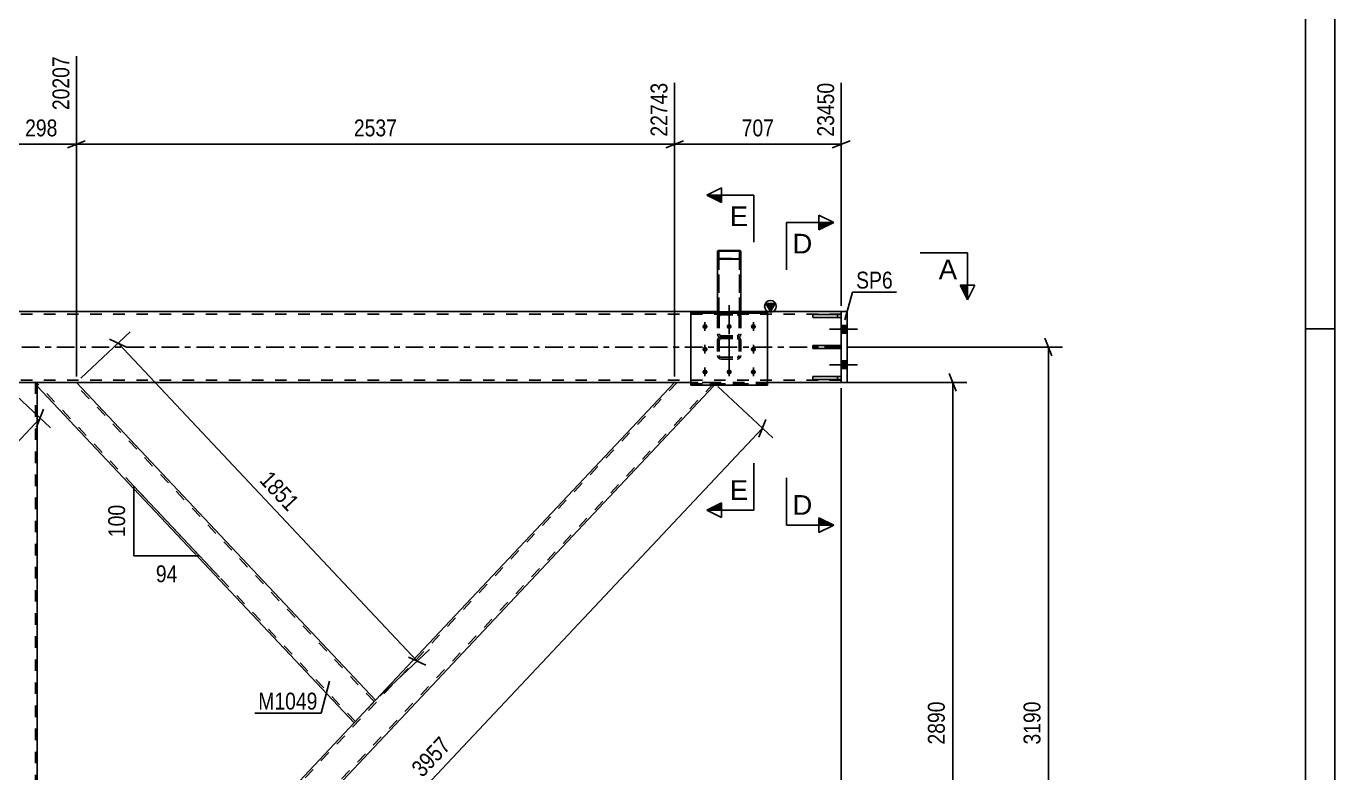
# Model space of a CAD drawing. Header units: millimetres. Extents: x -185 to 1004, y -593 to 248.
# Drawn here: x 781.7 to 1003.6, y -72.3 to 54.4 of the extents above; entities that cross this region are included whole.
import ezdxf

# ---------------------------------------------------------------- set-up
doc = ezdxf.new("R2010")
doc.units = ezdxf.units.MM
doc.linetypes.add('DXK_LINE_DOT2', pattern=[3.9198, 1.9599, -1.9599])
doc.linetypes.add('DXK_LINE_DOT3', pattern=[5.9187, 2.979, -0.9799, 0.9799, -0.9799])
doc.styles.add('Arial', font='ARIAL.TTF', dxfattribs={"height": 0.2})
doc.styles.add('Arial Narrow', font='ARIALN.TTF', dxfattribs={"height": 0.2})

# ---------------------------------------------------------------- blocks, each defined once
blk = doc.blocks.new('Unknown-761544866-1163')
at = {"color": 5, "linetype": 'Continuous'}
for p, q in [((1003.64, -592.91), (1003.64, 248.09)), ((998.64, -587.91), (998.64, 243.09)), ((1003.64, 3.09), (998.64, 3.09))]:
    blk.add_line(p, q, dxfattribs=at)
blk = doc.blocks.new('Part-761544866-1411 - 1400')
at = {"color": 2, "linetype": 'Continuous'}
for p, q in [((898.94, 16.23), (898.9, 16.16)), ((898.9, 16.16), (898.9, 5.95)), ((899.04, 16.28), (898.94, 16.23)), ((899.2, 16.32), (899.04, 16.28)), ((899.14, 16.16), (899.16, 16.19)), ((899.14, 16.16), (899.14, 15.05)), ((899.16, 16.19), (899.21, 16.22)), ((899.38, 16.33), (899.2, 16.32)), ((899.21, 16.22), (899.29, 16.24)), ((899.29, 16.24), (899.38, 16.25)), ((899.38, 16.33), (902.42, 16.33)), ((899.38, 16.25), (902.42, 16.25)), ((902.6, 16.32), (902.42, 16.33)), ((902.42, 16.25), (902.51, 16.24)), ((902.51, 16.24), (902.59, 16.22)), ((902.59, 16.22), (902.64, 16.19)), ((902.76, 16.28), (902.6, 16.32)), ((902.64, 16.19), (902.66, 16.16)), ((902.66, 16.16), (902.66, 15.05)), ((902.86, 16.23), (902.76, 16.28)), ((902.9, 16.16), (902.86, 16.23)), ((902.9, 16.16), (902.9, 5.95)), ((898.9, 15.05), (898.94, 14.99)), ((898.94, 14.99), (899.04, 14.93)), ((899.04, 14.93), (899.2, 14.89)), ((899.16, 15.02), (899.14, 15.05)), ((899.21, 14.99), (899.16, 15.02)), ((899.2, 14.89), (899.38, 14.88)), ((899.29, 14.97), (899.21, 14.99)), ((899.38, 14.97), (899.29, 14.97)), ((899.38, 14.97), (902.42, 14.97)), ((899.38, 14.88), (902.42, 14.88)), ((902.51, 14.97), (902.42, 14.97)), ((902.42, 14.88), (902.6, 14.89)), ((902.59, 14.99), (902.51, 14.97)), ((902.64, 15.02), (902.59, 14.99)), ((902.6, 14.89), (902.76, 14.93)), ((902.66, 15.05), (902.64, 15.02)), ((902.76, 14.93), (902.86, 14.99)), ((902.86, 14.99), (902.9, 15.05))]:
    blk.add_line(p, q, dxfattribs=at)
at = {"color": 7, "linetype": 'DXK_LINE_DOT2'}
for p, q in [((899.14, 15.05), (899.14, 5.69)), ((902.66, 15.05), (902.66, 5.69)), ((902.9, 6), (898.9, 6)), ((898.9, 5.95), (898.9, 5.69)), ((898.9, 5.83), (899.14, 5.83)), ((898.94, 5.62), (898.9, 5.69)), ((899.04, 5.56), (898.94, 5.62)), ((899.2, 5.53), (899.04, 5.56)), ((899.14, 5.69), (899.16, 5.65)), ((899.16, 5.65), (899.21, 5.63)), ((899.38, 5.51), (899.2, 5.53)), ((899.21, 5.63), (899.29, 5.61)), ((899.29, 5.61), (899.38, 5.6)), ((899.38, 5.6), (902.42, 5.6)), ((899.38, 5.51), (902.42, 5.51)), ((902.42, 5.6), (902.51, 5.61)), ((902.6, 5.53), (902.42, 5.51)), ((902.51, 5.61), (902.59, 5.63)), ((902.59, 5.63), (902.64, 5.65)), ((902.76, 5.56), (902.6, 5.53)), ((902.64, 5.65), (902.66, 5.69)), ((902.66, 5.83), (902.9, 5.83)), ((902.86, 5.62), (902.76, 5.56)), ((902.9, 5.69), (902.86, 5.62)), ((902.9, 5.95), (902.9, 5.69))]:
    blk.add_line(p, q, dxfattribs=at)
blk = doc.blocks.new('Part-761544866-1412 - 1400')
at = {"color": 2, "linetype": 'Continuous'}
for p, q in [((898.9, 16.22), (898.93, 16.29)), ((898.9, 16.22), (898.9, 6)), ((898.93, 16.29), (899.04, 16.35)), ((899.04, 16.35), (899.19, 16.38)), ((899.19, 16.38), (899.38, 16.4)), ((899.38, 16.4), (902.42, 16.4)), ((902.42, 16.4), (902.6, 16.38)), ((902.6, 16.38), (902.76, 16.35)), ((902.76, 16.35), (902.86, 16.29)), ((902.86, 16.29), (902.9, 16.22)), ((902.9, 16.22), (902.9, 16.16))]:
    blk.add_line(p, q, dxfattribs=at)
at = {"color": 7, "linetype": 'DXK_LINE_DOT2'}
for p, q in [((899.16, 16.26), (899.14, 16.22)), ((899.14, 16.22), (899.14, 5.68)), ((899.21, 16.28), (899.16, 16.26)), ((899.29, 16.3), (899.21, 16.28)), ((899.38, 16.31), (899.29, 16.3)), ((899.38, 16.31), (902.42, 16.31)), ((902.51, 16.3), (902.42, 16.31)), ((902.59, 16.28), (902.51, 16.3)), ((902.64, 16.26), (902.59, 16.28)), ((902.66, 16.22), (902.64, 16.26)), ((902.66, 16.22), (902.66, 5.68)), ((902.9, 16.16), (902.9, 5.68)), ((898.93, 15.05), (898.9, 15.12)), ((899.04, 14.99), (898.93, 15.05)), ((899.19, 14.95), (899.04, 14.99)), ((899.14, 15.12), (899.16, 15.08)), ((899.16, 15.08), (899.21, 15.05)), ((899.38, 14.94), (899.19, 14.95)), ((899.21, 15.05), (899.29, 15.04)), ((899.29, 15.04), (899.38, 15.03)), ((899.38, 15.03), (902.42, 15.03)), ((899.38, 14.94), (902.42, 14.94)), ((902.42, 15.03), (902.51, 15.04)), ((902.6, 14.95), (902.42, 14.94)), ((902.51, 15.04), (902.59, 15.05)), ((902.59, 15.05), (902.64, 15.08)), ((902.76, 14.99), (902.6, 14.95)), ((902.64, 15.08), (902.66, 15.12)), ((902.86, 15.05), (902.76, 14.99)), ((902.9, 15.12), (902.86, 15.05)), ((902.9, 6), (898.9, 6)), ((898.9, 6), (898.9, 5.68)), ((898.9, 5.83), (899.14, 5.83)), ((898.9, 5.68), (898.93, 5.61)), ((898.93, 5.61), (899.04, 5.56)), ((899.04, 5.56), (899.19, 5.52)), ((899.16, 5.65), (899.14, 5.68)), ((899.21, 5.62), (899.16, 5.65)), ((899.19, 5.52), (899.38, 5.51)), ((899.29, 5.6), (899.21, 5.62)), ((899.38, 5.59), (899.29, 5.6)), ((899.38, 5.59), (902.42, 5.59)), ((899.38, 5.51), (902.42, 5.51)), ((902.51, 5.6), (902.42, 5.59)), ((902.42, 5.51), (902.6, 5.52)), ((902.59, 5.62), (902.51, 5.6)), ((902.64, 5.65), (902.59, 5.62)), ((902.6, 5.52), (902.76, 5.56)), ((902.66, 5.68), (902.64, 5.65)), ((902.66, 5.83), (902.9, 5.83)), ((902.76, 5.56), (902.86, 5.61)), ((902.86, 5.61), (902.9, 5.68))]:
    blk.add_line(p, q, dxfattribs=at)
blk = doc.blocks.new('Bolt-761544866-1830 - 1400')
at = {"linetype": 'Continuous'}
for points in [[(896.8, 3.89), (896.89, 3.88), (896.98, 3.85), (897.06, 3.81), (897.13, 3.75), (897.18, 3.68), (897.22, 3.6), (897.24, 3.52), (897.24, 3.43), (897.22, 3.35), (897.18, 3.27), (897.13, 3.2), (897.06, 3.14), (896.98, 3.1), (896.89, 3.07), (896.8, 3.06), (896.71, 3.07), (896.62, 3.1), (896.54, 3.14), (896.47, 3.2), (896.42, 3.27), (896.38, 3.35), (896.36, 3.43), (896.36, 3.52), (896.38, 3.6), (896.42, 3.68), (896.47, 3.75), (896.54, 3.81), (896.62, 3.85), (896.71, 3.88)], [(900.9, 3.89), (900.99, 3.88), (901.08, 3.85), (901.16, 3.81), (901.23, 3.75), (901.28, 3.68), (901.32, 3.6), (901.34, 3.52), (901.34, 3.43), (901.32, 3.35), (901.28, 3.27), (901.23, 3.2), (901.16, 3.14), (901.08, 3.1), (900.99, 3.07), (900.9, 3.06), (900.81, 3.07), (900.72, 3.1), (900.64, 3.14), (900.57, 3.2), (900.52, 3.27), (900.48, 3.35), (900.46, 3.43), (900.46, 3.52), (900.48, 3.6), (900.52, 3.68), (900.57, 3.75), (900.64, 3.81), (900.72, 3.85), (900.81, 3.88)], [(905, 3.89), (905.09, 3.88), (905.18, 3.85), (905.26, 3.81), (905.33, 3.75), (905.38, 3.68), (905.42, 3.6), (905.44, 3.52), (905.44, 3.43), (905.42, 3.35), (905.38, 3.27), (905.33, 3.2), (905.26, 3.14), (905.18, 3.1), (905.09, 3.07), (905, 3.06), (904.91, 3.07), (904.82, 3.1), (904.74, 3.14), (904.67, 3.2), (904.62, 3.27), (904.58, 3.35), (904.56, 3.43), (904.56, 3.52), (904.58, 3.6), (904.62, 3.68), (904.67, 3.75), (904.74, 3.81), (904.82, 3.85), (904.91, 3.88)], [(896.8, 0.04), (896.89, 0.03), (896.98, 0), (897.06, -0.04), (897.13, -0.1), (897.18, -0.17), (897.22, -0.25), (897.24, -0.33), (897.24, -0.42), (897.22, -0.5), (897.18, -0.58), (897.13, -0.65), (897.06, -0.71), (896.98, -0.75), (896.89, -0.78), (896.8, -0.79), (896.71, -0.78), (896.62, -0.75), (896.54, -0.71), (896.47, -0.65), (896.42, -0.58), (896.38, -0.5), (896.36, -0.42), (896.36, -0.33), (896.38, -0.25), (896.42, -0.17), (896.47, -0.1), (896.54, -0.04), (896.62, 0), (896.71, 0.03)], [(905, 0.04), (905.09, 0.03), (905.18, 0), (905.26, -0.04), (905.33, -0.1), (905.38, -0.17), (905.42, -0.25), (905.44, -0.33), (905.44, -0.42), (905.42, -0.5), (905.38, -0.58), (905.33, -0.65), (905.26, -0.71), (905.18, -0.75), (905.09, -0.78), (905, -0.79), (904.91, -0.78), (904.82, -0.75), (904.74, -0.71), (904.67, -0.65), (904.62, -0.58), (904.58, -0.5), (904.56, -0.42), (904.56, -0.33), (904.58, -0.25), (904.62, -0.17), (904.67, -0.1), (904.74, -0.04), (904.82, 0), (904.91, 0.03)], [(896.8, -3.82), (896.89, -3.83), (896.98, -3.85), (897.06, -3.89), (897.13, -3.95), (897.18, -4.02), (897.22, -4.1), (897.24, -4.19), (897.24, -4.27), (897.22, -4.36), (897.18, -4.44), (897.13, -4.51), (897.06, -4.56), (896.98, -4.61), (896.89, -4.63), (896.8, -4.64), (896.71, -4.63), (896.62, -4.61), (896.54, -4.56), (896.47, -4.51), (896.42, -4.44), (896.38, -4.36), (896.36, -4.27), (896.36, -4.19), (896.38, -4.1), (896.42, -4.02), (896.47, -3.95), (896.54, -3.89), (896.62, -3.85), (896.71, -3.83)], [(900.9, -3.82), (900.99, -3.83), (901.08, -3.85), (901.16, -3.89), (901.23, -3.95), (901.28, -4.02), (901.32, -4.1), (901.34, -4.19), (901.34, -4.27), (901.32, -4.36), (901.28, -4.44), (901.23, -4.51), (901.16, -4.56), (901.08, -4.61), (900.99, -4.63), (900.9, -4.64), (900.81, -4.63), (900.72, -4.61), (900.64, -4.56), (900.57, -4.51), (900.52, -4.44), (900.48, -4.36), (900.46, -4.27), (900.46, -4.19), (900.48, -4.1), (900.52, -4.02), (900.57, -3.95), (900.64, -3.89), (900.72, -3.85), (900.81, -3.83)], [(905, -3.82), (905.09, -3.83), (905.18, -3.85), (905.26, -3.89), (905.33, -3.95), (905.38, -4.02), (905.42, -4.1), (905.44, -4.19), (905.44, -4.27), (905.42, -4.36), (905.38, -4.44), (905.33, -4.51), (905.26, -4.56), (905.18, -4.61), (905.09, -4.63), (905, -4.64), (904.91, -4.63), (904.82, -4.61), (904.74, -4.56), (904.67, -4.51), (904.62, -4.44), (904.58, -4.36), (904.56, -4.27), (904.56, -4.19), (904.58, -4.1), (904.62, -4.02), (904.67, -3.95), (904.74, -3.89), (904.82, -3.85), (904.91, -3.83)]]:
    blk.add_hatch(color=1, dxfattribs=at).paths.add_polyline_path(points)
at = {"color": 1, "linetype": 'Continuous'}
for p, q in [((896.8, 3.87), (896.8, 2.74)), ((900.9, 3.87), (900.9, 2.74)), ((905, 3.87), (905, 2.74)), ((896.8, 0.02), (896.8, -1.12)), ((905, 0.02), (905, -1.12)), ((896.8, -3.83), (896.8, -4.97)), ((900.9, -3.83), (900.9, -4.97)), ((905, -3.83), (905, -4.97))]:
    blk.add_line(p, q, dxfattribs=at)
blk = doc.blocks.new('Part-761544866-1596 - 1400')
at = {"color": 2, "linetype": 'Continuous'}
for p, q in [((920.9, 6), (919.9, 6)), ((919.9, 6), (919.9, -6)), ((920.9, 6), (920.9, -6)), ((920.9, -6), (919.9, -6))]:
    blk.add_line(p, q, dxfattribs=at)
blk = doc.blocks.new('Part-761544866-1719 - 1400')
at = {"color": 7, "linetype": 'DXK_LINE_DOT2'}
for p, q in [((892.07, -6), (783.54, -121.41)), ((898.26, -6.19), (789.73, -121.6)), ((898.26, -6), (891.63, -6)), ((898.26, -6.48), (898.26, -6)), ((840.9, -59.95), (837.28, -63.8)), ((790.17, -121.6), (783.54, -121.6))]:
    blk.add_line(p, q, dxfattribs=at)
at = {"color": 2, "linetype": 'Continuous'}
for p, q in [((891.63, -6), (840.9, -59.95)), ((898.26, -6.66), (898.26, -6.48)), ((898.26, -6.66), (790.17, -121.6)), ((783.54, -120.94), (837.28, -63.8)), ((783.54, -121.6), (783.54, -120.94))]:
    blk.add_line(p, q, dxfattribs=at)
blk = doc.blocks.new('Part-761544866-1724 - 1400')
at = {"color": 2, "linetype": 'Continuous'}
for p, q in [((783.54, -6.66), (783.54, -6)), ((840.9, -59.95), (790.17, -6)), ((837.28, -63.8), (783.54, -6.66)), ((840.46, -60.41), (837.28, -63.8)), ((840.9, -59.95), (840.46, -60.41))]:
    blk.add_line(p, q, dxfattribs=at)
at = {"color": 7, "linetype": 'DXK_LINE_DOT2'}
for p, q in [((790.17, -6), (783.54, -6)), ((837.5, -63.57), (783.54, -6.19)), ((840.68, -60.18), (789.73, -6)), ((840.87, -59.98), (840.46, -60.41)), ((837.5, -63.57), (837.51, -63.55))]:
    blk.add_line(p, q, dxfattribs=at)
blk = doc.blocks.new('Part-761544866-1779 - 1400')
at = {"color": 7, "linetype": 'DXK_LINE_DOT2'}
for p, q in [((783.54, -6), (778.26, -6)), ((778.26, -6.66), (778.26, -6)), ((778.58, -121.6), (778.58, -6)), ((783.22, -121.6), (783.22, -6)), ((783.54, -6.66), (783.54, -6)), ((778.26, -121.6), (778.26, -120.94)), ((783.54, -121.6), (778.26, -121.6)), ((783.54, -121.6), (783.54, -120.94))]:
    blk.add_line(p, q, dxfattribs=at)
at = {"color": 2, "linetype": 'Continuous'}
for p, q in [((778.26, -120.94), (778.26, -6.66)), ((783.54, -120.94), (783.54, -6.66))]:
    blk.add_line(p, q, dxfattribs=at)
blk = doc.blocks.new('Part-761544866-1902 - 1400')
at = {"color": 7, "linetype": 'DXK_LINE_DOT3'}
blk.add_line((900.9, -3.58), (900.9, 7.12), dxfattribs=at)
at = {"color": 7, "linetype": 'DXK_LINE_DOT2'}
for p, q in [((898.94, 5.35), (898.9, 5.14)), ((898.9, 5.14), (898.9, -1.44)), ((898.95, 5.41), (898.94, 5.35)), ((899.22, 5.14), (899.24, 5.27)), ((899.22, 5.14), (899.22, -1.44)), ((899.54, 5.83), (899.29, 5.77)), ((899.42, 5.46), (899.54, 5.48)), ((899.54, 5.83), (902.26, 5.83)), ((899.54, 5.48), (902.26, 5.48)), ((902.5, 5.77), (902.26, 5.83)), ((902.26, 5.48), (902.38, 5.46)), ((902.56, 5.27), (902.58, 5.14)), ((902.58, 5.14), (902.58, -1.44)), ((902.86, 5.35), (902.85, 5.41)), ((902.9, 5.14), (902.86, 5.35)), ((902.9, 5.14), (902.9, -1.44)), ((898.9, 2.25), (898.95, 1.99)), ((899.24, 2.12), (899.22, 2.25)), ((902.58, 2.25), (902.56, 2.12)), ((902.85, 1.99), (902.9, 2.25)), ((898.9, 1.12), (898.95, 1.35)), ((898.95, 1.35), (899.09, 1.55)), ((899.09, 1.55), (899.29, 1.68)), ((899.24, 1.23), (899.22, 1.12)), ((899.31, 1.33), (899.24, 1.23)), ((899.29, 1.68), (899.54, 1.72)), ((899.29, 1.62), (899.54, 1.57)), ((899.42, 1.4), (899.31, 1.33)), ((899.54, 1.91), (899.42, 1.94)), ((899.54, 1.42), (899.42, 1.4)), ((899.54, 1.91), (902.26, 1.91)), ((899.54, 1.72), (902.26, 1.72)), ((899.54, 1.57), (902.26, 1.57)), ((899.54, 1.42), (902.26, 1.42)), ((902.38, 1.94), (902.26, 1.91)), ((902.26, 1.72), (902.5, 1.68)), ((902.26, 1.57), (902.5, 1.62)), ((902.38, 1.4), (902.26, 1.42)), ((902.49, 1.33), (902.38, 1.4)), ((902.56, 1.23), (902.49, 1.33)), ((902.5, 1.68), (902.71, 1.55)), ((902.58, 1.12), (902.56, 1.23)), ((902.71, 1.55), (902.85, 1.35)), ((902.85, 1.35), (902.9, 1.12)), ((898.95, -1.67), (898.9, -1.44)), ((899.09, -1.86), (898.95, -1.67)), ((899.29, -1.99), (899.09, -1.86)), ((899.22, -1.44), (899.24, -1.55)), ((899.24, -1.55), (899.31, -1.65)), ((899.54, -2.04), (899.29, -1.99)), ((899.31, -1.65), (899.42, -1.71)), ((899.42, -1.71), (899.54, -1.74)), ((899.54, -1.74), (902.26, -1.74)), ((899.54, -2.04), (902.26, -2.04)), ((902.26, -1.74), (902.38, -1.71)), ((902.5, -1.99), (902.26, -2.04)), ((902.38, -1.71), (902.49, -1.65)), ((902.49, -1.65), (902.56, -1.55)), ((902.71, -1.86), (902.5, -1.99)), ((902.56, -1.55), (902.58, -1.44)), ((902.85, -1.67), (902.71, -1.86)), ((902.9, -1.44), (902.85, -1.67))]:
    blk.add_line(p, q, dxfattribs=at)
for centre, radius, start, end in [((899.57, 5.17), 0.662, 114.3199, 159.2417), ((899.55, 5.16), 0.331, 114.3199, 159.2417), ((902.25, 5.16), 0.331, 20.7583, 65.6801), ((902.23, 5.17), 0.662, 20.7583, 65.6801), ((899.57, 2.22), 0.662, 200.7583, 245.6801), ((899.55, 2.24), 0.331, 200.7583, 245.6801), ((902.25, 2.24), 0.331, 294.3199, 339.2417), ((902.23, 2.22), 0.662, 294.3199, 339.2417)]:
    blk.add_arc(centre, radius, start, end, dxfattribs=at)
blk = doc.blocks.new('Bolt-761544866-1831 - 1400')
at = {"color": 1, "linetype": 'DXK_LINE_DOT2'}
for p, q in [((896.8, 3.08), (896.8, 4.21)), ((900.9, 3.08), (900.9, 4.21)), ((905, 3.08), (905, 4.21)), ((896.8, -0.77), (896.8, 0.36)), ((905, -0.77), (905, 0.36)), ((896.8, -4.63), (896.8, -3.49)), ((900.9, -4.63), (900.9, -3.49)), ((905, -4.63), (905, -3.49))]:
    blk.add_line(p, q, dxfattribs=at)
blk = doc.blocks.new('Bolt-761544866-1834 - 1400')
at = {"linetype": 'Continuous'}
for points in [[(919.9, 3.66), (919.9, 2.34), (920.9, 2.34), (920.9, 3.66)], [(919.9, 3.66), (919.9, 2.34), (920.9, 2.34), (920.9, 3.66)], [(919.9, -2.34), (919.9, -3.66), (920.9, -3.66), (920.9, -2.34)], [(919.9, -2.34), (919.9, -3.66), (920.9, -3.66), (920.9, -2.34)]]:
    blk.add_hatch(color=1, dxfattribs=at).paths.add_polyline_path(points)
at = {"color": 1, "linetype": 'Continuous'}
for p, q in [((922.66, 3), (917.9, 3)), ((922.66, 3), (917.9, 3)), ((920.9, 3.66), (919.9, 3.66)), ((920.9, 3.66), (919.9, 3.66)), ((920.9, 2.34), (919.9, 2.34)), ((920.9, 2.34), (919.9, 2.34)), ((922.66, -3), (917.9, -3)), ((922.66, -3), (917.9, -3)), ((920.9, -2.34), (919.9, -2.34)), ((920.9, -2.34), (919.9, -2.34)), ((920.9, -3.66), (919.9, -3.66)), ((920.9, -3.66), (919.9, -3.66))]:
    blk.add_line(p, q, dxfattribs=at)
blk = doc.blocks.new('Part-761544866-1874 - 1400')
at = {"linetype": 'Continuous'}
blk.add_hatch(color=2, dxfattribs=at).paths.add_polyline_path([(907.9, 6), (907.1, 7.4), (908.7, 7.4)])
at = {"color": 2, "linetype": 'Continuous'}
for p, q in [((907.9, 6), (907.1, 7.4)), ((907.1, 7.4), (908.7, 7.4)), ((908.7, 7.4), (907.9, 6)), ((898.9, 6), (662.9, 6)), ((919.9, 6), (902.9, 6)), ((894.4, -6), (667.4, -6)), ((919.9, -6), (907.4, -6))]:
    blk.add_line(p, q, dxfattribs=at)
at = {"color": 7, "linetype": 'DXK_LINE_DOT2'}
for p, q in [((919.9, 5.6), (-18.1, 5.6)), ((902.9, 6), (298.9, 6)), ((919.9, -6), (919.9, 6)), ((919.9, -5.6), (-18.1, -5.6)), ((907.4, -6), (894.4, -6))]:
    blk.add_line(p, q, dxfattribs=at)
at = {"color": 7, "linetype": 'DXK_LINE_DOT3'}
blk.add_line((-18.1, 0), (919.9, 0), dxfattribs=at)
at = {"color": 2, "linetype": 'Continuous'}
blk.add_circle((907.9, 6.9), 1, dxfattribs=at)
blk = doc.blocks.new('Part-761544866-1875 - 1400')
at = {"color": 7, "linetype": 'DXK_LINE_DOT2'}
for p, q in [((919.9, -5.02), (915.1, -5.02)), ((915.1, -5.02), (915.1, -5.5)), ((915.1, -5.5), (919.9, -5.5)), ((919.3, -5.5), (919.3, -5.02)), ((919.9, -5.5), (919.9, -5.02))]:
    blk.add_line(p, q, dxfattribs=at)
blk = doc.blocks.new('Part-761544866-1876 - 1400')
at = {"color": 7, "linetype": 'DXK_LINE_DOT2'}
for p, q in [((919.9, 5.5), (915.1, 5.5)), ((915.1, 5.5), (915.1, 5.02)), ((915.1, 5.02), (919.9, 5.02)), ((919.3, 5.5), (919.3, 5.02)), ((919.9, 5.02), (919.9, 5.5))]:
    blk.add_line(p, q, dxfattribs=at)
blk = doc.blocks.new('Part-761544866-1877 - 1400')
at = {"color": 7, "linetype": 'DXK_LINE_DOT2'}
for p, q in [((919.9, 0.24), (915.1, 0.24)), ((915.1, 0.24), (915.1, -0.24)), ((919.3, -0.24), (919.3, 0.24)), ((919.9, -0.24), (919.9, 0.24)), ((915.1, -0.24), (919.9, -0.24))]:
    blk.add_line(p, q, dxfattribs=at)
blk = doc.blocks.new('Part-761544866-1878 - 1400')
at = {"color": 2, "linetype": 'Continuous'}
for p, q in [((915.1, -5.5), (915.1, -5.02)), ((919.9, -5.02), (915.1, -5.02)), ((919.9, -5.5), (915.1, -5.5)), ((919.9, -5.5), (919.9, -5.02))]:
    blk.add_line(p, q, dxfattribs=at)
at = {"color": 7, "linetype": 'DXK_LINE_DOT2'}
for p, q in [((919.3, -5.5), (919.3, -5.02)), ((919.9, -5.02), (919.9, -5.02)), ((919.9, -5.02), (919.9, -5.02)), ((919.9, -5.5), (919.9, -5.5)), ((919.9, -5.5), (919.9, -5.5))]:
    blk.add_line(p, q, dxfattribs=at)
blk = doc.blocks.new('Part-761544866-1879 - 1400')
at = {"color": 2, "linetype": 'Continuous'}
for p, q in [((915.1, 5.02), (915.1, 5.5)), ((919.9, 5.5), (915.1, 5.5)), ((919.9, 5.02), (915.1, 5.02)), ((919.9, 5.5), (919.9, 5.02))]:
    blk.add_line(p, q, dxfattribs=at)
at = {"color": 7, "linetype": 'DXK_LINE_DOT2'}
for p, q in [((919.3, 5.02), (919.3, 5.5)), ((919.9, 5.5), (919.9, 5.5)), ((919.9, 5.5), (919.9, 5.5)), ((919.9, 5.02), (919.9, 5.02)), ((919.9, 5.02), (919.9, 5.02))]:
    blk.add_line(p, q, dxfattribs=at)
blk = doc.blocks.new('Part-761544866-1880 - 1400')
at = {"color": 2, "linetype": 'Continuous'}
for p, q in [((915.1, -0.24), (915.1, 0.24)), ((919.9, 0.24), (915.1, 0.24)), ((919.9, -0.24), (919.9, 0.24)), ((919.9, -0.24), (915.1, -0.24))]:
    blk.add_line(p, q, dxfattribs=at)
at = {"color": 7, "linetype": 'DXK_LINE_DOT2'}
for p, q in [((919.3, -0.24), (919.3, 0.24)), ((919.9, 0.24), (919.9, 0.24)), ((919.9, 0.24), (919.9, 0.24)), ((919.9, -0.24), (919.9, -0.24)), ((919.9, -0.24), (919.9, -0.24))]:
    blk.add_line(p, q, dxfattribs=at)
blk = doc.blocks.new('Part-761544866-1898 - 1400')
at = {"color": 7, "linetype": 'DXK_LINE_DOT2'}
for p, q in [((907.4, 5.95), (894.4, 5.95)), ((894.4, 5.95), (894.4, -6.49)), ((894.4, 5.73), (907.4, 5.73)), ((907.4, -6.49), (907.4, 5.95)), ((907.4, -6.27), (894.4, -6.27)), ((894.4, -6.49), (907.4, -6.49))]:
    blk.add_line(p, q, dxfattribs=at)
blk = doc.blocks.new('Part-761544866-1901 - 1400')
at = {"color": 2, "linetype": 'Continuous'}
for p, q in [((907.4, 5.95), (894.4, 5.95)), ((894.4, 5.95), (894.4, -6.48)), ((894.4, 5.73), (907.4, 5.73)), ((907.4, -6.48), (907.4, 5.95)), ((894.4, -6.48), (907.4, -6.48))]:
    blk.add_line(p, q, dxfattribs=at)
at = {"color": 7, "linetype": 'DXK_LINE_DOT2'}
blk.add_line((894.4, -6.27), (907.4, -6.27), dxfattribs=at)
blk = doc.blocks.new('Part-761544866-1938 - 1400')
at = {"color": 7, "linetype": 'DXK_LINE_DOT3'}
blk.add_line((900.9, 7.12), (900.9, -3.58), dxfattribs=at)
at = {"color": 7, "linetype": 'DXK_LINE_DOT2'}
for p, q in [((898.9, 5.14), (898.95, 5.41)), ((898.9, 5.14), (898.9, -1.44)), ((899.24, 5.28), (899.22, 5.14)), ((899.22, 5.14), (899.22, -1.44)), ((899.29, 5.77), (899.54, 5.83)), ((899.54, 5.49), (899.42, 5.46)), ((899.54, 5.83), (902.26, 5.83)), ((899.54, 5.49), (902.26, 5.49)), ((902.26, 5.83), (902.5, 5.77)), ((902.38, 5.46), (902.26, 5.49)), ((902.58, 5.14), (902.56, 5.28)), ((902.58, 5.14), (902.58, -1.44)), ((902.85, 5.41), (902.9, 5.14)), ((902.9, 5.14), (902.9, -1.44)), ((898.95, 1.99), (898.9, 2.25)), ((899.22, 2.25), (899.24, 2.12)), ((902.56, 2.12), (902.58, 2.25)), ((902.9, 2.25), (902.85, 1.99)), ((898.95, 1.35), (898.9, 1.12)), ((899.09, 1.55), (898.95, 1.35)), ((899.29, 1.68), (899.09, 1.55)), ((899.22, 1.12), (899.24, 1.24)), ((899.24, 1.24), (899.31, 1.33)), ((899.54, 1.72), (899.29, 1.68)), ((899.54, 1.57), (899.29, 1.62)), ((899.31, 1.33), (899.42, 1.4)), ((899.42, 1.94), (899.54, 1.91)), ((899.42, 1.4), (899.54, 1.42)), ((899.54, 1.91), (902.26, 1.91)), ((899.54, 1.72), (902.26, 1.72)), ((899.54, 1.57), (902.26, 1.57)), ((899.54, 1.42), (902.26, 1.42)), ((902.26, 1.91), (902.38, 1.94)), ((902.5, 1.68), (902.26, 1.72)), ((902.5, 1.62), (902.26, 1.57)), ((902.26, 1.42), (902.38, 1.4)), ((902.38, 1.4), (902.49, 1.33)), ((902.49, 1.33), (902.56, 1.24)), ((902.71, 1.55), (902.5, 1.68)), ((902.56, 1.24), (902.58, 1.12)), ((902.85, 1.35), (902.71, 1.55)), ((902.9, 1.12), (902.85, 1.35)), ((898.9, -1.44), (898.95, -1.67)), ((898.95, -1.67), (899.09, -1.86)), ((899.09, -1.86), (899.29, -1.99)), ((899.24, -1.55), (899.22, -1.44)), ((899.31, -1.65), (899.24, -1.55)), ((899.29, -1.99), (899.54, -2.04)), ((899.42, -1.71), (899.31, -1.65)), ((899.54, -1.74), (899.42, -1.71)), ((899.54, -1.74), (902.26, -1.74)), ((899.54, -2.04), (902.26, -2.04)), ((902.38, -1.71), (902.26, -1.74)), ((902.26, -2.04), (902.5, -1.99)), ((902.49, -1.65), (902.38, -1.71)), ((902.56, -1.55), (902.49, -1.65)), ((902.5, -1.99), (902.71, -1.86)), ((902.58, -1.44), (902.56, -1.55)), ((902.71, -1.86), (902.85, -1.67)), ((902.85, -1.67), (902.9, -1.44))]:
    blk.add_line(p, q, dxfattribs=at)
for centre, radius, start, end in [((899.57, 5.17), 0.662, 114.32, 159.2417), ((899.55, 5.16), 0.331, 114.32, 159.2417), ((902.25, 5.16), 0.331, 20.7583, 65.68), ((902.23, 5.17), 0.662, 20.7583, 65.68), ((899.57, 2.22), 0.662, 200.7583, 245.68), ((899.55, 2.24), 0.331, 200.7583, 245.68), ((902.25, 2.24), 0.331, 294.32, 339.2417), ((902.23, 2.22), 0.662, 294.32, 339.2417)]:
    blk.add_arc(centre, radius, start, end, dxfattribs=at)
blk = doc.blocks.new('StraightDimension-761544866-2713 - 1400')
at = {"color": 7, "linetype": 'Continuous'}
for p, q in [((898.99, -6.69), (908.3, -15.44)), ((905.96, -15.3), (907.14, -12.29)), ((798.13, -129.08), (906.55, -13.79)), ((790.9, -122.29), (799.87, -130.73)), ((798.72, -127.58), (797.54, -130.59))]:
    blk.add_line(p, q, dxfattribs=at)
at = {"color": 0}
blk.add_wipeout([(854.71, -67.83), (851.65, -64.95), (845.82, -71.15), (848.87, -74.03)], dxfattribs=at)
at = {"color": 3, "style": 'Arial Narrow'}
blk.add_text('3957', height=2.863, rotation=46.7591, dxfattribs=at).set_placement((848.85, -73.18))
blk = doc.blocks.new('AngleDimension-761544866-22656 - 1400')
at = {"color": 7, "linetype": 'Continuous'}
for p, q in [((799.93, -23.62), (811.03, -35.42)), ((799.93, -23.62), (799.93, -35.42)), ((799.93, -35.42), (811.03, -35.42)), ((814.47, -39.08), (811.03, -35.42))]:
    blk.add_line(p, q, dxfattribs=at)
at = {"color": 0}
for points in [[(799.03, -26.18), (794.83, -26.18), (794.83, -32.86), (799.03, -32.86)], [(807.91, -40.52), (807.91, -36.32), (803.05, -36.32), (803.05, -40.52)]]:
    blk.add_wipeout(points, dxfattribs=at)
at = {"color": 3, "style": 'Arial Narrow'}
blk.add_text('100', height=2.863, rotation=90.0002, dxfattribs=at).set_placement((798.43, -32.26))
blk.add_text('94', height=2.863, dxfattribs=at).set_placement((803.65, -39.92))
blk = doc.blocks.new('StraightDimension-761544866-7196 - 1400')
at = {"color": 7, "linetype": 'Continuous'}
for p, q in [((790.17, -5), (790.17, 49.35)), ((891.63, -5), (891.63, 44.85)), ((791.67, 35), (788.67, 33.8)), ((790.17, 34.4), (891.63, 34.4)), ((890.13, 33.8), (893.13, 35))]:
    blk.add_line(p, q, dxfattribs=at)
at = {"color": 0, "linetype": 'Continuous'}
blk.add_wipeout([(891.03, 45.45), (886.83, 45.45), (886.83, 35.1), (891.03, 35.1)], dxfattribs=at)
at = {"color": 0}
blk.add_wipeout([(845.16, 35.15), (845.16, 39.35), (836.64, 39.35), (836.64, 35.15)], dxfattribs=at)
at = {"color": 3, "linetype": 'Continuous', "style": 'Arial Narrow'}
blk.add_text('22743', height=2.863, rotation=90.0002, dxfattribs=at).set_placement((890.43, 35.7))
at = {"color": 3, "style": 'Arial Narrow'}
blk.add_text('2537', height=2.863, dxfattribs=at).set_placement((837.24, 35.75))
blk = doc.blocks.new('StraightDimension-761544866-3284 - 1400')
at = {"color": 7, "linetype": 'Continuous'}
for p, q in [((919.9, -7), (919.9, -85.35)), ((863.9, -120.6), (863.9, -80.1)), ((865.4, -82.35), (862.4, -83.55)), ((863.9, -82.95), (919.9, -82.95)), ((918.4, -83.55), (921.4, -82.35))]:
    blk.add_line(p, q, dxfattribs=at)
at = {"color": 0}
blk.add_wipeout([(896.16, -82.2), (896.16, -78), (887.64, -78), (887.64, -82.2)], dxfattribs=at)
at = {"color": 3, "style": 'Arial Narrow'}
blk.add_text('1400', height=2.863, dxfattribs=at).set_placement((888.24, -81.6))
blk = doc.blocks.new('StraightDimension-761544866-7197 - 1400')
at = {"color": 7, "linetype": 'Continuous'}
for p, q in [((778.26, -5), (778.26, 49.35)), ((790.17, -5), (790.17, 49.35)), ((776.76, 33.8), (779.76, 35)), ((778.26, 34.4), (790.17, 34.4)), ((791.67, 35), (788.67, 33.8))]:
    blk.add_line(p, q, dxfattribs=at)
at = {"color": 0}
blk.add_wipeout([(787.56, 35.15), (787.56, 39.35), (780.87, 39.35), (780.87, 35.15)], dxfattribs=at)
at = {"color": 0, "linetype": 'Continuous'}
blk.add_wipeout([(789.57, 49.95), (785.37, 49.95), (785.37, 39.6), (789.57, 39.6)], dxfattribs=at)
at = {"color": 3, "linetype": 'Continuous', "style": 'Arial Narrow'}
blk.add_text('20207', height=2.863, rotation=90.0002, dxfattribs=at).set_placement((788.97, 40.2))
at = {"color": 3, "style": 'Arial Narrow'}
blk.add_text('298', height=2.863, dxfattribs=at).set_placement((781.47, 35.75))
blk = doc.blocks.new('StraightDimension-761544866-3519 - 1400')
at = {"color": 7, "linetype": 'Continuous'}
for p, q in [((920.9, -6), (941.22, -6)), ((939.42, -7.5), (938.22, -4.5)), ((938.82, -121.6), (938.82, -6)), ((864.9, -121.6), (941.22, -121.6)), ((938.22, -120.1), (939.42, -123.1))]:
    blk.add_line(p, q, dxfattribs=at)
at = {"color": 0}
blk.add_wipeout([(938.07, -59.54), (933.87, -59.54), (933.87, -68.06), (938.07, -68.06)], dxfattribs=at)
at = {"color": 3, "style": 'Arial Narrow'}
blk.add_text('2890', height=2.863, rotation=90.0002, dxfattribs=at).set_placement((937.47, -67.46))
blk = doc.blocks.new('StraightDimension-761544866-2154 - 1400')
at = {"color": 7, "linetype": 'Continuous'}
for p, q in [((778.99, -7.35), (785.77, -13.72)), ((783.43, -13.58), (784.61, -10.57)), ((730.28, -69.22), (784.02, -12.08)), ((725.25, -64.49), (732.03, -70.86)), ((730.87, -67.71), (729.69, -70.72))]:
    blk.add_line(p, q, dxfattribs=at)
at = {"color": 0}
blk.add_wipeout([(759.52, -37.03), (756.46, -34.15), (750.63, -40.36), (753.69, -43.23)], dxfattribs=at)
at = {"color": 3, "style": 'Arial Narrow'}
blk.add_text('1961', height=2.863, rotation=46.7591, dxfattribs=at).set_placement((753.66, -42.38))
blk = doc.blocks.new('StraightDimension-761544866-2731 - 1400')
at = {"color": 7, "linetype": 'Continuous'}
for p, q in [((790.9, -5.31), (799.3, 2.59)), ((798.69, -0.04), (795.76, 1.32)), ((797.23, 0.64), (847.96, -53.31)), ((841.63, -59.26), (850.04, -51.35)), ((846.5, -52.62), (849.43, -53.99))]:
    blk.add_line(p, q, dxfattribs=at)
at = {"color": 0}
blk.add_wipeout([(826.06, -28.92), (829.12, -26.04), (823.28, -19.84), (820.23, -22.72)], dxfattribs=at)
at = {"color": 3, "style": 'Arial Narrow'}
blk.add_text('1851', height=2.863, rotation=-46.7591, dxfattribs=at).set_placement((821.07, -22.74))
blk = doc.blocks.new('StraightDimension-761544866-2903 - 1400')
at = {"color": 7, "linetype": 'Continuous'}
blk.add_line((919.9, -7), (919.9, -193.72), dxfattribs=at)
blk = doc.blocks.new('StraightDimension-761544866-2920 - 1400')
at = {"color": 7, "linetype": 'Continuous'}
for p, q in [((955.65, -1.5), (954.45, 1.5)), ((920.9, 0), (957.45, 0)), ((955.05, -127.6), (955.05, 0)), ((954.45, -126.1), (955.65, -129.1)), ((864.9, -127.6), (957.45, -127.6))]:
    blk.add_line(p, q, dxfattribs=at)
at = {"color": 0}
blk.add_wipeout([(954.3, -59.54), (950.1, -59.54), (950.1, -68.06), (954.3, -68.06)], dxfattribs=at)
at = {"color": 3, "style": 'Arial Narrow'}
blk.add_text('3190', height=2.863, rotation=90.0002, dxfattribs=at).set_placement((953.7, -67.46))
blk = doc.blocks.new('StraightDimension-761544866-7195 - 1400')
at = {"color": 7, "linetype": 'Continuous'}
for p, q in [((891.63, -5), (891.63, 44.85)), ((919.9, 7), (919.9, 44.85)), ((893.13, 35), (890.13, 33.8)), ((891.63, 34.4), (919.9, 34.4)), ((918.4, 33.8), (921.4, 35))]:
    blk.add_line(p, q, dxfattribs=at)
at = {"color": 0, "linetype": 'Continuous'}
blk.add_wipeout([(919.3, 45.45), (915.1, 45.45), (915.1, 35.1), (919.3, 35.1)], dxfattribs=at)
at = {"color": 0}
blk.add_wipeout([(909.11, 35.15), (909.11, 39.35), (902.42, 39.35), (902.42, 35.15)], dxfattribs=at)
at = {"color": 3, "linetype": 'Continuous', "style": 'Arial Narrow'}
blk.add_text('23450', height=2.863, rotation=90.0002, dxfattribs=at).set_placement((918.7, 35.7))
at = {"color": 3, "style": 'Arial Narrow'}
blk.add_text('707', height=2.863, dxfattribs=at).set_placement((903.02, 35.75))
blk = doc.blocks.new('Mark-761544866-1592 - 1400')
at = {"color": 0}
blk.add_wipeout([(928.66, 9.92), (928.66, 12.92), (922.44, 12.92), (922.44, 9.92)], dxfattribs=at)
blk.add_wipeout([(928.66, 9.92), (928.66, 12.92), (922.44, 12.92), (922.44, 9.92)], dxfattribs=at)
at = {"color": 30, "linetype": 'Continuous'}
for p, q in [((920.52, 4.6), (921.84, 9.32)), ((921.84, 9.32), (929.26, 9.32))]:
    blk.add_line(p, q, dxfattribs=at)
at = {"color": 3, "style": 'Arial Narrow'}
blk.add_text('SP6', height=2.863, dxfattribs=at).set_placement((922.44, 9.92))
blk = doc.blocks.new('Mark-761544866-1720 - 1400')
at = {"color": 0}
blk.add_wipeout([(831.07, -61.52), (831.07, -58.52), (821.02, -58.52), (821.02, -61.52)], dxfattribs=at)
blk.add_wipeout([(831.07, -61.52), (831.07, -58.52), (821.02, -58.52), (821.02, -61.52)], dxfattribs=at)
at = {"color": 30, "linetype": 'Continuous'}
for p in [(833.13, -56.73), (820.42, -62.12)]:
    blk.add_line(p, (831.67, -62.12), dxfattribs=at)
at = {"color": 3, "style": 'Arial Narrow'}
blk.add_text('M1049', height=2.863, dxfattribs=at).set_placement((821.02, -61.52))
blk = doc.blocks.new('SectionMark-761544866-3604 - 1400')
at = {"color": 6, "linetype": 'Continuous'}
for p in [(941.31, 16), (942.56, 10.5)]:
    blk.add_line(p, (941.31, 8), dxfattribs=at)
at = {"color": 0, "linetype": 'Continuous'}
blk.add_wipeout([(939.56, 11.5), (939.56, 15), (936.45, 15), (936.45, 11.5)], dxfattribs=at)
at = {"linetype": 'Continuous'}
blk.add_hatch(color=6, dxfattribs=at).paths.add_polyline_path([(940.06, 10.5), (941.31, 10.5), (941.31, 8)])
at = {"color": 6, "linetype": 'Continuous'}
for p, q in [((941.31, 16), (933.31, 16)), ((940.06, 10.5), (942.56, 10.5)), ((941.31, 8), (940.06, 10.5))]:
    blk.add_line(p, q, dxfattribs=at)
at = {"color": 3, "linetype": 'Continuous', "style": 'Arial'}
blk.add_text('A', height=3.34, dxfattribs=at).set_placement((936.45, 11.5))
blk = doc.blocks.new('SectionMark-761544866-29957 - 1400')
at = {"linetype": 'Continuous'}
for points in [[(916.13, 19.87), (916.13, 21.12), (918.63, 21.12)], [(916.13, -30.22), (916.13, -28.97), (918.63, -30.22)]]:
    blk.add_hatch(color=6, dxfattribs=at).paths.add_polyline_path(points)
at = {"color": 6, "linetype": 'Continuous'}
for p, q in [((916.13, 19.87), (916.13, 22.37)), ((916.13, 22.37), (918.63, 21.12)), ((910.63, 21.12), (918.63, 21.12)), ((918.63, 21.12), (916.13, 19.87)), ((910.63, -30.22), (918.63, -30.22)), ((918.63, -30.22), (916.13, -28.97)), ((916.13, -28.97), (916.13, -31.47)), ((918.63, -30.22), (916.13, -31.47))]:
    blk.add_line(p, q, dxfattribs=at)
at = {"color": 0, "linetype": 'Continuous'}
for points in [[(915, 15.87), (915, 19.37), (911.63, 19.37), (911.63, 15.87)], [(915, -28.47), (915, -24.97), (911.63, -24.97), (911.63, -28.47)]]:
    blk.add_wipeout(points, dxfattribs=at)
at = {"color": 6, "linetype": 'Continuous'}
for p, q in [((910.63, 21.12), (910.63, 13.12)), ((910.63, -30.22), (910.63, -22.22))]:
    blk.add_line(p, q, dxfattribs=at)
at = {"color": 3, "linetype": 'Continuous', "style": 'Arial'}
for p in [(911.63, 15.87), (911.63, -28.47)]:
    blk.add_text('D', height=3.34, dxfattribs=at).set_placement(p)
blk = doc.blocks.new('SectionMark-761544866-29958 - 1400')
at = {"linetype": 'Continuous'}
for points in [[(899.61, 25.77), (899.61, 24.52), (897.11, 25.77)], [(899.61, -26.45), (899.61, -27.7), (897.11, -27.7)]]:
    blk.add_hatch(color=6, dxfattribs=at).paths.add_polyline_path(points)
at = {"color": 6, "linetype": 'Continuous'}
for p, q in [((897.11, 25.77), (899.61, 27.02)), ((899.61, 24.52), (899.61, 27.02)), ((905.11, 25.77), (897.11, 25.77)), ((897.11, 25.77), (899.61, 24.52)), ((897.11, -27.7), (899.61, -26.45)), ((899.61, -26.45), (899.61, -28.95)), ((905.11, -27.7), (897.11, -27.7)), ((899.61, -28.95), (897.11, -27.7))]:
    blk.add_line(p, q, dxfattribs=at)
at = {"color": 0, "linetype": 'Continuous'}
for points in [[(904.11, 20.52), (904.11, 24.02), (901, 24.02), (901, 20.52)], [(904.11, -25.95), (904.11, -22.45), (901, -22.45), (901, -25.95)]]:
    blk.add_wipeout(points, dxfattribs=at)
at = {"color": 6, "linetype": 'Continuous'}
for p, q in [((905.11, 25.77), (905.11, 17.77)), ((905.11, -27.7), (905.11, -19.7))]:
    blk.add_line(p, q, dxfattribs=at)
at = {"color": 3, "linetype": 'Continuous', "style": 'Arial'}
for p in [(901, 20.52), (901, -25.95)]:
    blk.add_text('E', height=3.34, dxfattribs=at).set_placement(p)

msp = doc.modelspace()

# ---------------------------------------------------------------- block references
for name in ['Unknown-761544866-1163', 'Part-761544866-1412 - 1400', 'Part-761544866-1411 - 1400', 'Part-761544866-1874 - 1400', 'Part-761544866-1902 - 1400', 'Part-761544866-1938 - 1400', 'Part-761544866-1898 - 1400', 'Part-761544866-1901 - 1400', 'Part-761544866-1876 - 1400', 'Part-761544866-1879 - 1400', 'Part-761544866-1596 - 1400', 'Bolt-761544866-1830 - 1400', 'Bolt-761544866-1831 - 1400', 'Bolt-761544866-1834 - 1400', 'Part-761544866-1877 - 1400', 'Part-761544866-1880 - 1400', 'Part-761544866-1779 - 1400', 'Part-761544866-1719 - 1400', 'Part-761544866-1724 - 1400', 'Part-761544866-1875 - 1400', 'Part-761544866-1878 - 1400']:
    msp.add_blockref(name, (0, 0))

# ---------------------------------------------------------------- next in the draw order: block references
for name in ['StraightDimension-761544866-7196 - 1400', 'StraightDimension-761544866-2154 - 1400', 'StraightDimension-761544866-2713 - 1400']:
    msp.add_blockref(name, (0, 0))

# ---------------------------------------------------------------- next in the draw order: block references
for name in ['StraightDimension-761544866-7197 - 1400', 'StraightDimension-761544866-3284 - 1400', 'AngleDimension-761544866-22656 - 1400']:
    msp.add_blockref(name, (0, 0))

# ---------------------------------------------------------------- next in the draw order: block references
for name in ['StraightDimension-761544866-2731 - 1400', 'StraightDimension-761544866-3519 - 1400']:
    msp.add_blockref(name, (0, 0))

# ---------------------------------------------------------------- next in the draw order: block references
msp.add_blockref('StraightDimension-761544866-2903 - 1400', (0, 0))

# ---------------------------------------------------------------- next in the draw order: block references
for name in ['StraightDimension-761544866-2920 - 1400', 'Mark-761544866-1720 - 1400']:
    msp.add_blockref(name, (0, 0))

# ---------------------------------------------------------------- next in the draw order: block references
msp.add_blockref('StraightDimension-761544866-7195 - 1400', (0, 0))

# ---------------------------------------------------------------- next in the draw order: block references
msp.add_blockref('Mark-761544866-1592 - 1400', (0, 0))

# ---------------------------------------------------------------- next in the draw order: block references
msp.add_blockref('SectionMark-761544866-3604 - 1400', (0, 0))

# ---------------------------------------------------------------- next in the draw order: block references
for name in ['SectionMark-761544866-29958 - 1400', 'SectionMark-761544866-29957 - 1400']:
    msp.add_blockref(name, (0, 0))

doc.saveas('drawing.dxf')
